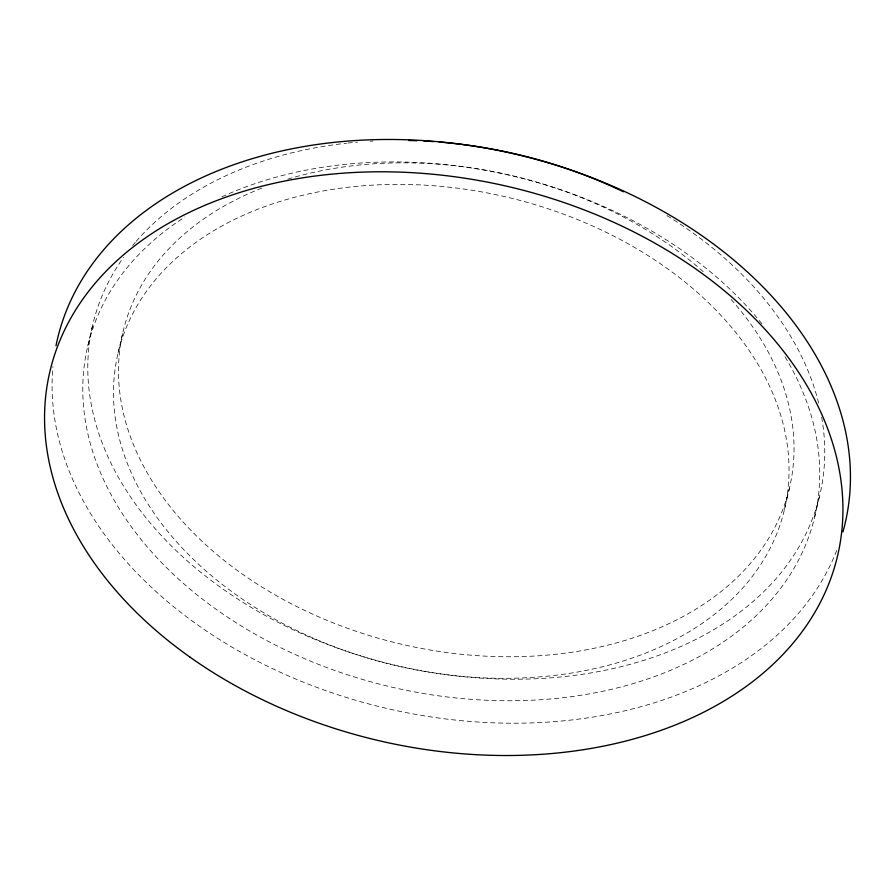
<?xml version="1.0" encoding="UTF-8"?>
<svg xmlns="http://www.w3.org/2000/svg" width="895" height="895" viewBox="0 0 895 895"><rect width="100%" height="100%" fill="white"/><g stroke="black" fill="none" stroke-linecap="round" stroke-linejoin="round"><path stroke-width="0.67" stroke-dasharray="4.47 3.36" d="M87.777 346.052L92.789 324.516M118.062 353.156L123.074 331.62M784.456 509.535A342.248 240.733 13.1 0 0 332.671 189.371A342.248 240.733 13.1 0 0 236.649 595.13A342.248 240.733 13.1 0 0 784.456 509.535L789.468 487.988M814.741 516.639L819.753 495.092M731.07 299.445A342.248 240.733 13.1 0 1 651.862 631.064A342.248 240.733 13.1 0 1 180.309 518.854A342.248 240.733 13.1 0 1 262.324 187.894M287.742 179.112A342.248 240.733 13.1 0 1 705.484 273.691M821.666 417.238A373.36 262.615 13.1 0 1 398.611 666.025A373.36 262.615 13.1 0 1 123.499 257.424M132.661 245.498A373.36 262.615 13.1 0 1 135.29 242.366M136.185 241.326A373.36 262.615 13.1 0 1 346.51 143.222M347.898 143.066A373.36 262.615 13.1 0 1 357.62 142.126M370.228 141.22A373.36 262.615 13.1 0 1 373.047 141.052M666.943 215.617A373.36 262.615 13.1 0 1 819.205 405.334M836.713 550.436A404.473 284.498 13.1 0 1 385.745 708.202A404.473 284.498 13.1 0 1 52.962 366.525M785.027 356.814A373.36 262.615 13.1 0 1 647.309 679.104A373.36 262.615 13.1 0 1 165.788 566.904A373.36 262.615 13.1 0 1 184.885 216.982M221.926 196.81A373.36 262.615 13.1 0 1 762.462 324.505"/><path stroke-width="1.34" d="M408.623 140.493A373.36 262.615 13.1 0 1 416.913 140.728M423.838 141.03A373.36 262.615 13.1 0 1 433.56 141.611M439.121 142.036A373.36 262.615 13.1 0 1 619.653 190.008M620.906 190.601A373.36 262.615 13.1 0 1 623.379 191.787M55.993 345.761A404.473 284.498 13.1 0 1 517.735 154.712A404.473 284.498 13.1 0 1 842.933 531.854M190.12 657.221A404.473 284.498 13.1 0 0 837.519 556.052A404.473 284.498 13.1 0 0 303.595 177.691A404.473 284.498 13.1 0 0 190.12 657.221"/></g></svg>
